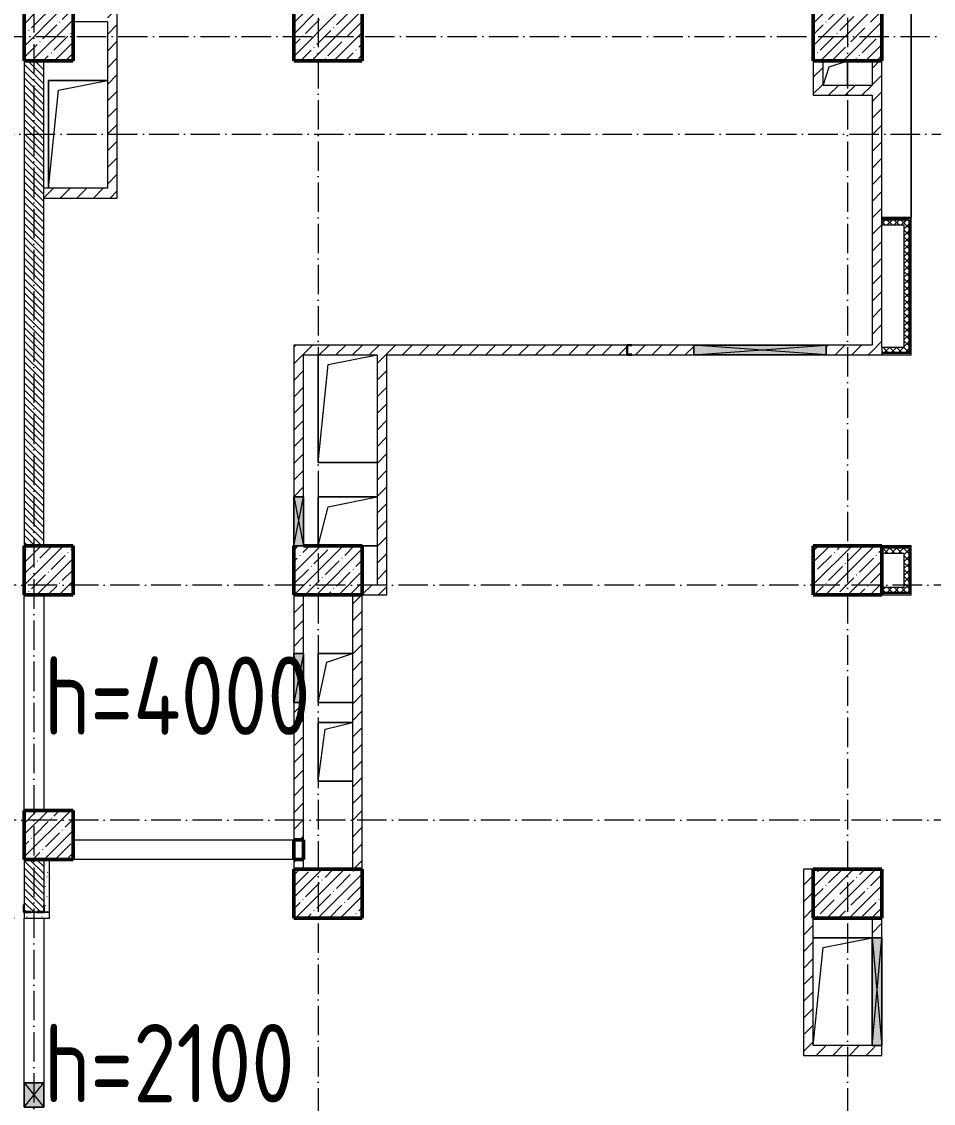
# Model space of a CAD drawing. Header units: millimetres. Extents: x 2294 to 908349, y -83289 to 219220.
# Drawn here: x 82288 to 91588, y 70716 to 81756 of the extents above; entities that cross this region are included whole.
import ezdxf

# ---------------------------------------------------------------- set-up
doc = ezdxf.new("R2010")
doc.units = ezdxf.units.MM
doc.linetypes.add('50_200_ШТРИХ_1Т_ш5_п1_п1_', pattern=[700, 500, -100, 0, -100])
for name, color, linetype, lineweight in [('A-DETL-GENF-OTLN', 7, 'Continuous', 9), ('A-FLOR-____-OTLN', 7, 'Continuous', 9), ('A-GENM-____-MCUT', 7, 'Continuous', 25), ('A-GENM-____-OTLN', 7, 'Continuous', 9), ('A-GENM-____-OTLN-1', 7, 'Continuous', 25), ('A-GLAZ-____-OTLN', 7, 'Continuous', 9), ('A-WALL-____-MCUT', 7, 'Continuous', 13), ('A-WALL-____-MCUT-1', 7, 'Continuous', 9), ('A-WALL-____-PATT-1', 7, 'Continuous', 9), ('A-WALL-FNSH-MCUT-1', 7, 'Continuous', 9), ('I-WALL-____-OTLN', 7, 'Continuous', 9), ('S-COLS-____-MCUT', 7, 'Continuous', 50), ('S-COLS-____-OTLN', 7, 'Continuous', 9), ('S-GRID-____-OTLN-1', 7, '50_200_ШТРИХ_1Т_ш5_п1_п1_', 9)]:
    doc.layers.add(name, color=color, linetype=linetype, lineweight=lineweight)
doc.layers.add('A-WALL-____-PATT-2', color=7, linetype='Continuous', lineweight=9, true_color=0x787878)
doc.layers.add('A-WALL-____-PATT-3', color=9, linetype='Continuous', lineweight=9, true_color=0x808080)
doc.styles.get("Standard").update_dxf_attribs({"font": 'arial.ttf'})
doc.styles.add('СПДС', font='isocpeur.ttf', dxfattribs={"width": 0.9})
doc.dimstyles.new('Размера А3', dxfattribs={"dimtxt": 800, "dimasz": 450, "dimexe": 350, "dimexo": 100, "dimgap": 200, "dimtad": 1, "dimdec": 0, "dimrnd": 10, "dimzin": 0, "dimdsep": 46, "dimtxsty": 'СПДС', "dimblk": 'ARROWHEAD_6', "dimcen": 1, "dimclrd": 5, "dimclre": 5, "dimclrt": 5, "dimazin": 0, "dimtfac": 1, "dimtdec": 0, "dimtmove": 2, "dimatfit": 3, "dimfxl": 1, "dimtolj": 1, "dimtzin": 0, "dimarcsym": 0})
pattern_1 = [(45, (7562.79, 6025.28), (-84.85281, 84.85281), [])]
pattern_2 = [(135, (7562.787, 6025.276), (-35.35534, -35.35534), [])]
pattern_3 = [(45, (7562.787, 6025.276), (-35.35534, 35.35534), []), (135, (7562.787, 6025.276), (-35.35534, -35.35534), [])]
pattern_4 = [(0, (7562.787, 6025.276), (203.2, 50.8), [3.353, -149.047, 3.353, -149.047, -812.8]), (0, (7562.787, 6025.276), (203.2, 50.8), [-304.8, 3.353, -301.447, 3.353, -149.047, -355.6]), (0, (7562.787, 6025.276), (203.2, 50.8), [-762, 3.353, -98.247, 3.353, -250.647]), (120, (7638.987, 6050.676), (-145.59409, 150.576362), [3.353, -149.047, 3.353, -149.047, -812.8]), (120, (7638.987, 6050.676), (-145.59409, 150.576362), [-304.8, 3.353, -301.447, 3.353, -149.047, -355.6]), (120, (7638.987, 6050.676), (-145.59409, 150.576362), [-762, 3.353, -98.247, 3.353, -250.647]), (240, (7664.387, 6152.276), (-57.60591, -201.376362), [3.353, -149.047, 3.353, -149.047, -812.8]), (240, (7664.387, 6152.276), (-57.60591, -201.376362), [-304.8, 3.353, -301.447, 3.353, -149.047, -355.6]), (240, (7664.387, 6152.276), (-57.60591, -201.376362), [-762, 3.353, -98.247, 3.353, -250.647])]

# ---------------------------------------------------------------- blocks, each defined once
blk = doc.blocks.new('BSC_Колонна _Прямоугольная - 500х500-V93-АР1_План отверстий 2 этажа в осях 1-64_Ю-ЯЯ')
at = {"layer": 'S-COLS-____-OTLN'}
h = blk.add_hatch(dxfattribs=at)
h.set_pattern_fill('FP_106', color=256, style=0, pattern_type=2)
h.set_pattern_definition([(45, (-75000, -75581.04), (-114.04925, 114.04925), []), (45, (-74885.95, -75581.04), (-114.04925, 114.04925), [201.613, -40.323, 3.353, -36.97])])
h.paths.add_polyline_path([(-250, -250), (250, -250), (250, 250), (-250, 250)], flags=0)
at = {"layer": 'S-COLS-____-MCUT'}
for p, q in [((250, 250), (-250, 250)), ((-250, 250), (-250, -250)), ((250, -250), (250, 250)), ((-250, -250), (250, -250))]:
    blk.add_line(p, q, dxfattribs=at)
blk = doc.blocks.new('BSC_Колонна _Прямоугольная - 500х500-V94-АР1_План отверстий 2 этажа в осях 1-64_Ю-ЯЯ')
at = {"layer": 'S-COLS-____-OTLN'}
h = blk.add_hatch(dxfattribs=at)
h.set_pattern_fill('FP_107', color=256, style=0, pattern_type=2)
h.set_pattern_definition([(45, (-75000, -70131.04), (-114.04925, 114.04925), []), (45, (-74885.95, -70131.04), (-114.04925, 114.04925), [201.613, -40.323, 3.353, -36.97])])
h.paths.add_polyline_path([(-250, -250), (250, -250), (250, 250), (-250, 250), (-250, 9)], flags=0)
at = {"layer": 'S-COLS-____-MCUT'}
for p, q in [((250, 250), (-250, 250)), ((-250, 250), (-250, -250)), ((250, -250), (250, 250)), ((-250, -250), (250, -250))]:
    blk.add_line(p, q, dxfattribs=at)
blk = doc.blocks.new('BSC_Колонна _Прямоугольная - 500х700-V129-АР1_План отверстий 2 этажа в осях 1-64_Ю-ЯЯ')
at = {"layer": 'S-COLS-____-OTLN'}
h = blk.add_hatch(dxfattribs=at)
h.set_pattern_fill('FP_142', color=256, style=0, pattern_type=2)
h.set_pattern_definition([(315, (-66831.04, 77850), (114.04925, 114.04925), []), (315, (-66831.04, 77735.95), (114.04925, 114.04925), [201.613, -40.323, 3.353, -36.97])])
h.paths.add_polyline_path([(-250, -350), (250, -350), (250, 350), (-250, 350), (-250, 95)], flags=0)
at = {"layer": 'S-COLS-____-MCUT'}
for p, q in [((250, 350), (-250, 350)), ((-250, 350), (-250, -350)), ((250, -350), (250, 350)), ((-250, -350), (250, -350))]:
    blk.add_line(p, q, dxfattribs=at)
blk = doc.blocks.new('BSC_Колонна _Прямоугольная - 500х700-V130-АР1_План отверстий 2 этажа в осях 1-64_Ю-ЯЯ')
at = {"layer": 'S-COLS-____-OTLN'}
h = blk.add_hatch(dxfattribs=at)
h.set_pattern_fill('FP_143', color=256, style=0, pattern_type=2)
h.set_pattern_definition([(315, (-66831.04, 83150), (114.04925, 114.04925), []), (315, (-66831.04, 83035.95), (114.04925, 114.04925), [201.613, -40.323, 3.353, -36.97])])
h.paths.add_polyline_path([(-250, -350), (250, -350), (250, 350), (-250, 350)], flags=0)
at = {"layer": 'S-COLS-____-MCUT'}
for p, q in [((250, 350), (-250, 350)), ((-250, 350), (-250, -350)), ((250, -350), (250, 350)), ((-250, -350), (250, -350))]:
    blk.add_line(p, q, dxfattribs=at)
blk = doc.blocks.new('BSC_Колонна _Прямоугольная - 500х700-V132-АР1_План отверстий 2 этажа в осях 1-64_Ю-ЯЯ')
at = {"layer": 'S-COLS-____-OTLN'}
h = blk.add_hatch(dxfattribs=at)
h.set_pattern_fill('FP_145', color=256, style=0, pattern_type=2)
h.set_pattern_definition([(315, (-70131.04, 77850), (114.04925, 114.04925), []), (315, (-70131.04, 77735.95), (114.04925, 114.04925), [201.613, -40.323, 3.353, -36.97])])
h.paths.add_polyline_path([(-250, 350), (-250, -350), (250, -350), (250, 350), (9, 350)], flags=0)
at = {"layer": 'S-COLS-____-MCUT'}
for p, q in [((250, 350), (-250, 350)), ((-250, 350), (-250, -350)), ((250, -350), (250, 250)), ((-250, -350), (250, -350))]:
    blk.add_line(p, q, dxfattribs=at)
blk = doc.blocks.new('BSC_Колонна _Прямоугольная - 500х700-V133-АР1_План отверстий 2 этажа в осях 1-64_Ю-ЯЯ')
at = {"layer": 'S-COLS-____-OTLN'}
h = blk.add_hatch(dxfattribs=at)
h.set_pattern_fill('FP_146', color=256, style=0, pattern_type=2)
h.set_pattern_definition([(315, (-70131.04, 83150), (114.04925, 114.04925), []), (315, (-70131.04, 83035.95), (114.04925, 114.04925), [201.613, -40.323, 3.353, -36.97])])
h.paths.add_polyline_path([(-250, 350), (-250, -350), (250, -350), (250, 350), (9, 350)], flags=0)
at = {"layer": 'S-COLS-____-MCUT'}
for p, q in [((250, 350), (-250, 350)), ((-250, 350), (-250, -350)), ((250, -350), (250, 350)), ((-250, -350), (250, -350))]:
    blk.add_line(p, q, dxfattribs=at)
blk = doc.blocks.new('BSC_Колонна _Прямоугольная - 500х700-V135-АР1_План отверстий 2 этажа в осях 1-64_Ю-ЯЯ')
at = {"layer": 'S-COLS-____-OTLN'}
h = blk.add_hatch(dxfattribs=at)
h.set_pattern_fill('FP_148', color=256, style=0, pattern_type=2)
h.set_pattern_definition([(315, (-75581.04, 77850), (114.04925, 114.04925), []), (315, (-75581.04, 77735.95), (114.04925, 114.04925), [201.613, -40.323, 3.353, -36.97])])
h.paths.add_polyline_path([(-250, 350), (-250, -350), (250, -350), (250, 350)], flags=0)
at = {"layer": 'S-COLS-____-MCUT'}
for p, q in [((250, 350), (-250, 350)), ((-250, 350), (-250, -350)), ((250, -350), (250, 350)), ((-250, -350), (250, -350))]:
    blk.add_line(p, q, dxfattribs=at)
blk = doc.blocks.new('BSC_Колонна _Прямоугольная - 500х700-V136-АР1_План отверстий 2 этажа в осях 1-64_Ю-ЯЯ')
at = {"layer": 'S-COLS-____-OTLN'}
h = blk.add_hatch(dxfattribs=at)
h.set_pattern_fill('FP_149', color=256, style=0, pattern_type=2)
h.set_pattern_definition([(315, (-75581.04, 83150), (114.04925, 114.04925), []), (315, (-75581.04, 83035.95), (114.04925, 114.04925), [201.613, -40.323, 3.353, -36.97])])
h.paths.add_polyline_path([(-250, 350), (-250, -350), (250, -350), (250, 350)], flags=0)
at = {"layer": 'S-COLS-____-MCUT'}
for p, q in [((250, 350), (-250, 350)), ((-250, 350), (-250, -350)), ((250, -350), (250, 350)), ((-250, -350), (250, -350))]:
    blk.add_line(p, q, dxfattribs=at)
blk = doc.blocks.new('BSC_Колонна _Прямоугольная - 500х500-V144-АР1_План отверстий 2 этажа в осях 1-64_Ю-ЯЯ')
at = {"layer": 'S-COLS-____-OTLN'}
h = blk.add_hatch(dxfattribs=at)
h.set_pattern_fill('FP_157', color=256, style=0, pattern_type=2)
h.set_pattern_definition([(45, (-75000, -67431.04), (-114.04925, 114.04925), []), (45, (-74885.95, -67431.04), (-114.04925, 114.04925), [201.613, -40.323, 3.353, -36.97])])
h.paths.add_polyline_path([(-250, -250), (250, -250), (250, 250), (-250, 250)], flags=0)
at = {"layer": 'S-COLS-____-MCUT'}
for p, q in [((250, 250), (-250, 250)), ((-250, 250), (-250, -250)), ((250, -250), (250, 250)), ((-250, -250), (250, -250))]:
    blk.add_line(p, q, dxfattribs=at)
blk = doc.blocks.new('154_Фахверк_СКБ_Швеллер - Тип_100_3960-28318856-АР1_План отверстий 2 этажа в осях 1-64_Ю-ЯЯ')
at = {"layer": 'A-GENM-____-MCUT'}
for p, q in [((175, 50), (125, 50)), ((125, 50), (125, -50)), ((128, 47), (175, 47)), ((128, -47), (128, 47)), ((175, 47), (175, 50)), ((125, -50), (175, -50)), ((175, -47), (128, -47)), ((175, -50), (175, -47))]:
    blk.add_line(p, q, dxfattribs=at)
blk = doc.blocks.new('Фахверк_СКБ_Уголок - 200_3550-28267367-АР1_План отверстий 2 этажа в осях 1-64_Ю-ЯЯ')
at = {"layer": 'A-GENM-____-MCUT'}
for p, q in [((200, 156), (125, 156)), ((125, 156), (125, 81)), ((131, 81), (131, 150)), ((131, 150), (200, 150)), ((200, 150), (200, 156)), ((125, 81), (131, 81)), ((131, 19), (125, 19)), ((125, 19), (125, -56)), ((131, -50), (131, 19)), ((125, -56), (200, -56)), ((200, -50), (131, -50)), ((200, -56), (200, -50))]:
    blk.add_line(p, q, dxfattribs=at)
blk = doc.blocks.new('AR_Отверстие прямоугольное _в плите_ - AR_Отверстие прямоугольное _в плите_-30552653-АР1_План отверстий 2 этажа в осях 1-64_Ю-ЯЯ')
at = {"layer": 'A-GENM-____-OTLN'}
for p, q in [((300, 250), (-300, 250)), ((-300, 250), (-300, -250)), ((-200, 150), (300, 250)), ((-300, -250), (-200, 150)), ((150, -250), (300, -250))]:
    blk.add_line(p, q, dxfattribs=at)
blk = doc.blocks.new('AR_Отверстие прямоугольное _в плите_ - AR_Отверстие прямоугольное _в плите_-30552540-АР1_План отверстий 2 этажа в осях 1-64_Ю-ЯЯ')
at = {"layer": 'A-GENM-____-OTLN'}
for p, q in [((175, 250), (-175, 250)), ((-175, 250), (-175, -250)), ((-87, 163), (175, 250)), ((-175, -250), (-87, 163)), ((-175, -250), (175, -250))]:
    blk.add_line(p, q, dxfattribs=at)
blk = doc.blocks.new('AR_Отверстие прямоугольное _в плите_ - AR_Отверстие прямоугольное _в плите_-30552533-АР1_План отверстий 2 этажа в осях 1-64_Ю-ЯЯ')
at = {"layer": 'A-GENM-____-OTLN'}
for p, q in [((175, 300), (-175, 300)), ((-175, 300), (-175, -300)), ((-175, -300), (-105, 230)), ((-105, 230), (175, 300)), ((-175, -300), (175, -300))]:
    blk.add_line(p, q, dxfattribs=at)
blk = doc.blocks.new('AR_Отверстие прямоугольное _в плите_ - AR_Отверстие прямоугольное _в плите_-30552713-АР1_План отверстий 2 этажа в осях 1-64_Ю-ЯЯ')
at = {"layer": 'A-GENM-____-OTLN'}
for p, q in [((300, 550), (-300, 550)), ((-300, -550), (-200, 450)), ((-200, 450), (300, 550))]:
    blk.add_line(p, q, dxfattribs=at)
blk = doc.blocks.new('AR_Отверстие прямоугольное _в плите_ - AR_Отверстие прямоугольное _в плите_-V181-АР1_План отверстий 2 этажа в осях 1-64_Ю-ЯЯ')
at = {"layer": 'A-GENM-____-OTLN'}
for p, q in [((-300, 550), (-300, -550)), ((-300, -550), (-200, 450)), ((-200, 450), (300, 550)), ((-300, -550), (300, -550))]:
    blk.add_line(p, q, dxfattribs=at)
blk = doc.blocks.new('AR_Отверстие прямоугольное _в плите_ - AR_Отверстие прямоугольное _в плите_-V182-АР1_План отверстий 2 этажа в осях 1-64_Ю-ЯЯ')
at = {"layer": 'A-GENM-____-OTLN'}
for p, q in [((-63, 63), (125, 125)), ((125, -125), (125, 125)), ((-125, -125), (-63, 63))]:
    blk.add_line(p, q, dxfattribs=at)
blk = doc.blocks.new('AR_Отверстие прямоугольное _в плите_ - AR_Отверстие прямоугольное _в плите_-V198-АР1_План отверстий 2 этажа в осях 1-64_Ю-ЯЯ')
at = {"layer": 'A-GENM-____-OTLN'}
for p, q in [((300, 550), (-300, 550)), ((-300, 550), (-300, -550)), ((-300, -550), (-200, 450)), ((-200, 450), (300, 550))]:
    blk.add_line(p, q, dxfattribs=at)
blk = doc.blocks.new('BSC_Колонна _Прямоугольная1 - 200х100 _металл_-35191705-АР1_План отверстий 2 этажа в осях 1-64_Ю-ЯЯ')
at = {"layer": 'S-COLS-____-MCUT'}
for p, q in [((100, 50), (-100, 50)), ((-100, 50), (-100, -50)), ((100, -50), (100, 50)), ((-100, -50), (100, -50))]:
    blk.add_line(p, q, dxfattribs=at)
blk = doc.blocks.new('AR_Отверстие прямоугольное _в стене__БезПР - AR_Отверстие прямоугольное _в стене__БезПР-36392898-АР1_План отверстий 2 этажа в осях 1-64_Ю-ЯЯ')
at = {"layer": 'A-GLAZ-____-OTLN'}
blk.add_hatch(color=256, dxfattribs=at).paths.add_polyline_path([(125, 100), (-125, 100), (-125, -100), (125, -100)], flags=0)
at = {"layer": 'A-DETL-GENF-OTLN'}
for p, q in [((-125, -100), (-125, 100)), ((-125, 100), (125, 100)), ((125, 100), (-125, -100)), ((-125, 100), (125, -100)), ((125, 100), (-125, 100)), ((-125, 100), (-125, -100)), ((125, 100), (125, -100)), ((125, -100), (125, 100)), ((125, -100), (-125, -100)), ((-125, -100), (125, -100))]:
    blk.add_line(p, q, dxfattribs=at)
blk = doc.blocks.new('AR_Отверстие прямоугольное _в стене__БезПР - AR_Отверстие прямоугольное _в стене__БезПР-36788999-АР1_План отверстий 2 этажа в осях 1-64_Ю-ЯЯ')
at = {"layer": 'A-GLAZ-____-OTLN'}
blk.add_hatch(color=256, dxfattribs=at).paths.add_polyline_path([(-550, -50), (550, -50), (550, 50), (-550, 50)], flags=0)
at = {"layer": 'A-DETL-GENF-OTLN'}
for p, q in [((-550, -50), (-550, 50)), ((-550, 50), (550, 50)), ((550, 50), (-550, -50)), ((-550, 50), (550, -50)), ((550, 50), (-550, 50)), ((-550, 50), (-550, -50)), ((550, 50), (550, -50)), ((550, -50), (550, 50)), ((550, -50), (-550, -50)), ((-550, -50), (550, -50))]:
    blk.add_line(p, q, dxfattribs=at)
at = {"layer": 'A-GLAZ-____-OTLN'}
blk.add_line((550, 50), (-550, 50), dxfattribs=at)
blk = doc.blocks.new('AR_Отверстие прямоугольное _в стене__БезПР - AR_Отверстие прямоугольное _в стене__БезПР-36789012-АР1_План отверстий 2 этажа в осях 1-64_Ю-ЯЯ')
at = {"layer": 'A-GLAZ-____-OTLN'}
blk.add_hatch(color=256, dxfattribs=at).paths.add_polyline_path([(675, 50), (-675, 50), (-675, -50), (675, -50)], flags=0)
at = {"layer": 'A-DETL-GENF-OTLN'}
for p, q in [((-675, -50), (-675, 50)), ((-675, 50), (675, 50)), ((675, 50), (-675, -50)), ((-675, 50), (675, -50)), ((675, 50), (-675, 50)), ((-675, 50), (-675, -50)), ((675, 50), (675, -50)), ((675, -50), (675, 50)), ((675, -50), (-675, -50)), ((-675, -50), (675, -50))]:
    blk.add_line(p, q, dxfattribs=at)
at = {"layer": 'A-GLAZ-____-OTLN'}
blk.add_line((675, 50), (-675, 50), dxfattribs=at)
blk = doc.blocks.new('AR_Отверстие прямоугольное _в стене__БезПР - AR_Отверстие прямоугольное _в стене__БезПР-36427725-АР1_План отверстий 2 этажа в осях 1-64_Ю-ЯЯ')
at = {"layer": 'A-GLAZ-____-OTLN'}
blk.add_hatch(color=256, dxfattribs=at).paths.add_polyline_path([(-250, 50), (-250, -50), (250, -50), (250, 50)], flags=0)
at = {"layer": 'A-DETL-GENF-OTLN'}
for p, q in [((-250, -50), (-250, 50)), ((-250, 50), (250, 50)), ((250, 50), (-250, -50)), ((-250, 50), (250, -50)), ((250, 50), (-250, 50)), ((-250, 50), (-250, -50)), ((250, 50), (250, -50)), ((250, -50), (250, 50)), ((250, -50), (-250, -50)), ((-250, -50), (250, -50))]:
    blk.add_line(p, q, dxfattribs=at)
at = {"layer": 'A-GLAZ-____-OTLN'}
blk.add_line((250, 50), (-250, 50), dxfattribs=at)
blk = doc.blocks.new('AR_Отверстие прямоугольное _в стене__БезПР - AR_Отверстие прямоугольное _в стене__БезПР-36788837-АР1_План отверстий 2 этажа в осях 1-64_Ю-ЯЯ')
at = {"layer": 'A-GLAZ-____-OTLN'}
blk.add_hatch(color=256, dxfattribs=at).paths.add_polyline_path([(250, -50), (250, 50), (-250, 50), (-250, -50)], flags=0)
at = {"layer": 'A-DETL-GENF-OTLN'}
for p, q in [((-250, -50), (-250, 50)), ((-250, 50), (250, 50)), ((250, 50), (-250, -50)), ((-250, 50), (250, -50)), ((250, 50), (-250, 50)), ((-250, 50), (-250, -50)), ((250, 50), (250, -50)), ((250, -50), (250, 50)), ((250, -50), (-250, -50)), ((-250, -50), (250, -50))]:
    blk.add_line(p, q, dxfattribs=at)
at = {"layer": 'A-GLAZ-____-OTLN'}
blk.add_line((250, 50), (-250, 50), dxfattribs=at)
blk = doc.blocks.new('2floor')
at = {"layer": 'A-WALL-____-PATT-1'}
h = blk.add_hatch(dxfattribs=at)
h.set_pattern_fill('FP_4', color=256, style=0, pattern_type=2)
h.set_pattern_definition(pattern_1)
h.paths.add_polyline_path([(83163, 79956), (83263, 79956), (83263, 81856), (83163, 81856), (83163, 80056)], flags=0)
h = blk.add_hatch(dxfattribs=at)
h.set_pattern_fill('FP_6', color=256, style=0, pattern_type=2)
h.set_pattern_definition(pattern_2)
h.paths.add_polyline_path([(82513, 76406), (82513, 81356), (82313, 81356), (82313, 76406)], flags=0)
h = blk.add_hatch(dxfattribs=at)
h.set_pattern_fill('FP_4', color=256, style=0, pattern_type=2)
h.set_pattern_definition(pattern_1)
h.paths.add_polyline_path([(90463, 81106), (90463, 81356), (90363, 81356), (90363, 81106)], flags=0)
h = blk.add_hatch(dxfattribs=at)
h.set_pattern_fill('FP_4', color=256, style=0, pattern_type=2)
h.set_pattern_definition(pattern_1)
h.paths.add_polyline_path([(90963, 78356), (91063, 78356), (91063, 81356), (90963, 81356), (90963, 78456)], flags=0)
h = blk.add_hatch(dxfattribs=at)
h.set_pattern_fill('FP_4', color=256, style=0, pattern_type=2)
h.set_pattern_definition(pattern_1)
h.paths.add_polyline_path([(90963, 81006), (90963, 81106), (90363, 81106), (90363, 81006), (90620, 81006)], flags=0)
h = blk.add_hatch(dxfattribs=at)
h.set_pattern_fill('FP_4', color=256, style=0, pattern_type=2)
h.set_pattern_definition(pattern_1)
h.paths.add_polyline_path([(83163, 79956), (83163, 80056), (82513, 80056), (82513, 79956)], flags=0)
h = blk.add_hatch(dxfattribs=at)
h.set_pattern_fill('FP_4', color=256, style=0, pattern_type=2)
h.set_pattern_definition(pattern_1)
h.paths.add_polyline_path([(90963, 78356), (90963, 78456), (90493, 78456), (90493, 78356), (90620, 78356)], flags=0)
h.paths.add_polyline_path([(85063, 78356), (88463, 78356), (88463, 78456), (85063, 78456)], flags=0)
h.paths.add_polyline_path([(89143, 78356), (89143, 78456), (88513, 78456), (88513, 78453), (88466, 78453), (88466, 78359), (88513, 78359), (88513, 78356), (88853, 78356)], flags=0)
h = blk.add_hatch(dxfattribs=at)
h.set_pattern_fill('FP_4', color=256, style=0, pattern_type=2)
h.set_pattern_definition(pattern_1)
h.paths.add_polyline_path([(85063, 76906), (85163, 76906), (85163, 78356), (85063, 78356)], flags=0)
h = blk.add_hatch(dxfattribs=at)
h.set_pattern_fill('FP_4', color=256, style=0, pattern_type=2)
h.set_pattern_definition(pattern_1)
h.paths.add_polyline_path([(86013, 75906), (86013, 78356), (85913, 78356), (85913, 75906)], flags=0)
h = blk.add_hatch(dxfattribs=at)
h.set_pattern_fill('FP_4', color=256, style=0, pattern_type=2)
h.set_pattern_definition(pattern_1)
h.paths.add_polyline_path([(85913, 75906), (85913, 76006), (85763, 76006), (85763, 75906)], flags=0)
h = blk.add_hatch(dxfattribs=at)
h.set_pattern_fill('FP_4', color=256, style=0, pattern_type=2)
h.set_pattern_definition(pattern_1)
h.paths.add_polyline_path([(85063, 73106), (85163, 73106), (85163, 73206), (85063, 73206)], flags=0)
h.paths.add_polyline_path([(85163, 73406), (85163, 74806), (85063, 74806), (85063, 73406)], flags=0)
h.paths.add_polyline_path([(85063, 75306), (85163, 75306), (85163, 75906), (85063, 75906)], flags=0)
h = blk.add_hatch(dxfattribs=at)
h.set_pattern_fill('FP_4', color=256, style=0, pattern_type=2)
h.set_pattern_definition(pattern_1)
h.paths.add_polyline_path([(85763, 73106), (85763, 75906), (85663, 75906), (85663, 73106)], flags=0)
h = blk.add_hatch(dxfattribs=at)
h.set_pattern_fill('FP_6', color=256, style=0, pattern_type=2)
h.set_pattern_definition(pattern_2)
h.paths.add_polyline_path([(82513, 69206), (82513, 70440), (82444, 70440), (82444, 70446), (82382, 70446), (82382, 70440), (82313, 70440), (82313, 69206)], flags=0)
h.paths.add_polyline_path([(82444, 72666), (82444, 72672), (82513, 72672), (82513, 73206), (82313, 73206), (82313, 72672), (82382, 72672), (82382, 72666)], flags=0)
h = blk.add_hatch(dxfattribs=at)
h.set_pattern_fill('FP_4', color=256, style=0, pattern_type=2)
h.set_pattern_definition(pattern_1)
h.paths.add_polyline_path([(90363, 71206), (90363, 73106), (90263, 73106), (90263, 71206)], flags=0)
h = blk.add_hatch(dxfattribs=at)
h.set_pattern_fill('FP_4', color=256, style=0, pattern_type=2)
h.set_pattern_definition(pattern_1)
h.paths.add_polyline_path([(91063, 71206), (91063, 71306), (90963, 71306), (90963, 71206)], flags=0)
h.paths.add_polyline_path([(90963, 72406), (91063, 72406), (91063, 72606), (90963, 72606)], flags=0)
h = blk.add_hatch(dxfattribs=at)
h.set_pattern_fill('FP_4', color=256, style=0, pattern_type=2)
h.set_pattern_definition(pattern_1)
h.paths.add_polyline_path([(90963, 71206), (90963, 71306), (90363, 71306), (90363, 71206)], flags=0)
at = {"layer": 'A-WALL-____-PATT-2'}
h = blk.add_hatch(dxfattribs=at)
h.set_pattern_fill('FP_165', color=256, style=0, pattern_type=2)
h.set_pattern_definition(pattern_4)
h.paths.add_polyline_path([(82519, 70306), (82573, 70306), (82573, 70446), (82519, 70446), (82519, 70371), (82513, 70371), (82513, 70306)], flags=0)
h.paths.add_polyline_path([(82519, 72666), (82573, 72666), (82573, 73206), (82513, 73206), (82513, 72741), (82519, 72741), (82519, 72672)], flags=0)
h = blk.add_hatch(dxfattribs=at)
h.set_pattern_fill('FP_165', color=256, style=0, pattern_type=2)
h.set_pattern_definition(pattern_4)
h.paths.add_polyline_path([(82519, 72606), (82573, 72606), (82573, 72666), (82313, 72666), (82313, 72606), (82513, 72606)], flags=0)
at = {"layer": 'A-WALL-____-PATT-3'}
h = blk.add_hatch(dxfattribs=at)
h.set_pattern_fill('FP_7', color=256, style=0, pattern_type=2)
h.set_pattern_definition(pattern_3)
h.paths.add_polyline_path([(91338, 78431), (91338, 79731), (91288, 79731), (91288, 78431)], flags=0)
h.paths.add_polyline_path([(91288, 82731), (91338, 82731), (91338, 84081), (91288, 84081), (91288, 82781)], flags=0)
h.paths.add_polyline_path([(91338, 87081), (91338, 88431), (91288, 88431), (91288, 87081)], flags=0)
h = blk.add_hatch(dxfattribs=at)
h.set_pattern_fill('FP_7', color=256, style=0, pattern_type=2)
h.set_pattern_definition(pattern_3)
h.paths.add_polyline_path([(91288, 79681), (91288, 79731), (91063, 79731), (91063, 79681)], flags=0)
h = blk.add_hatch(dxfattribs=at)
h.set_pattern_fill('FP_7', color=256, style=0, pattern_type=2)
h.set_pattern_definition(pattern_3)
h.paths.add_polyline_path([(91338, 78381), (91338, 78431), (91063, 78431), (91063, 78381)], flags=0)
h = blk.add_hatch(dxfattribs=at)
h.set_pattern_fill('FP_7', color=256, style=0, pattern_type=2)
h.set_pattern_definition(pattern_3)
h.paths.add_polyline_path([(91288, 76331), (91288, 76381), (91063, 76381), (91063, 76331)], flags=0)
h = blk.add_hatch(dxfattribs=at)
h.set_pattern_fill('FP_7', color=256, style=0, pattern_type=2)
h.set_pattern_definition(pattern_3)
h.paths.add_polyline_path([(91288, 75981), (91338, 75981), (91338, 76381), (91288, 76381), (91288, 76165)], flags=0)
h = blk.add_hatch(dxfattribs=at)
h.set_pattern_fill('FP_7', color=256, style=0, pattern_type=2)
h.set_pattern_definition(pattern_3)
h.paths.add_polyline_path([(91338, 75931), (91338, 75981), (91063, 75981), (91063, 75931)], flags=0)
at = {"layer": 'A-FLOR-____-OTLN'}
for p, q in [((91362, 79756), (91362, 82706)), ((90713, 81356), (90713, 81106)), ((82563, 81156), (83163, 81156)), ((82563, 80056), (82563, 81156)), ((85313, 77256), (85313, 78356)), ((85913, 77256), (85313, 77256)), ((85313, 76906), (85913, 76906)), ((85313, 76406), (85313, 76906)), ((85913, 76406), (85763, 76406)), ((85313, 75306), (85663, 75306)), ((85313, 74806), (85313, 75306)), ((85663, 74806), (85313, 74806)), ((85313, 74604), (85663, 74604)), ((85313, 74004), (85313, 74604)), ((85663, 74004), (85313, 74004)), ((90363, 72406), (90963, 72406))]:
    blk.add_line(p, q, dxfattribs=at)
at = {"layer": 'A-WALL-____-MCUT'}
for p, q in [((82313, 81356), (82313, 76406)), ((82513, 76406), (82513, 81356)), ((91063, 79731), (91063, 79681)), ((91338, 79731), (91063, 79731)), ((91338, 79731), (91338, 78381)), ((91063, 79681), (91288, 79681)), ((91288, 79681), (91288, 78431)), ((91288, 78431), (91063, 78431)), ((91063, 78431), (91063, 78381)), ((91338, 78381), (91063, 78381)), ((91338, 76381), (91063, 76381)), ((91063, 76331), (91288, 76331)), ((91288, 76331), (91288, 75981)), ((91338, 76381), (91338, 75931)), ((91288, 75981), (91063, 75981)), ((91338, 75931), (91063, 75931)), ((82313, 73206), (82313, 72741)), ((82513, 73206), (82513, 73206)), ((82513, 73206), (82513, 72741)), ((82382, 72666), (82444, 72666))]:
    blk.add_line(p, q, dxfattribs=at)
at = {"layer": 'A-WALL-____-MCUT-1'}
for p, q in [((91350, 79744), (91063, 79744)), ((91350, 79744), (91350, 78369)), ((91350, 78369), (91063, 78369)), ((91350, 76394), (91063, 76394)), ((91350, 76394), (91350, 75919)), ((91350, 75919), (91063, 75919))]:
    blk.add_line(p, q, dxfattribs=at)
at = {"layer": 'A-WALL-FNSH-MCUT-1'}
for p, q in [((83263, 79956), (83263, 81856)), ((82813, 81756), (83163, 81756)), ((83163, 81756), (83163, 80056)), ((90363, 81356), (90363, 81006)), ((90463, 81106), (90463, 81356)), ((90963, 81356), (90963, 81106)), ((91063, 78431), (91063, 81356)), ((90963, 81106), (90463, 81106)), ((90363, 81006), (90963, 81006)), ((90963, 81006), (90963, 78456)), ((83163, 80056), (82513, 80056)), ((82513, 79956), (83263, 79956)), ((91363, 79756), (91063, 79756)), ((91363, 78356), (91363, 79756)), ((88463, 78456), (85063, 78456)), ((85063, 78456), (85063, 76906)), ((89143, 78456), (88513, 78456)), ((90963, 78456), (90493, 78456)), ((85163, 78356), (85913, 78356)), ((85163, 76906), (85163, 78356)), ((85913, 78356), (85913, 76006)), ((86013, 75906), (86013, 78356)), ((86013, 78356), (88463, 78356)), ((88513, 78356), (89143, 78356)), ((90493, 78356), (91363, 78356)), ((91063, 78381), (91063, 78356)), ((91363, 76406), (91063, 76406)), ((91363, 75906), (91363, 76406)), ((85913, 76006), (85763, 76006)), ((85063, 75906), (85063, 75306)), ((85163, 75306), (85163, 75906)), ((85663, 75906), (85663, 73106)), ((85763, 75906), (86013, 75906)), ((85763, 73106), (85763, 75906)), ((91063, 75906), (91363, 75906)), ((85063, 74806), (85063, 73406)), ((85163, 73406), (85163, 74806)), ((82573, 72666), (82573, 73206)), ((85063, 73206), (85063, 73106)), ((85163, 73106), (85163, 73206)), ((90363, 73106), (90263, 73106)), ((90263, 73106), (90263, 71206)), ((82313, 72666), (82313, 72606)), ((82444, 72666), (82382, 72666)), ((82519, 72666), (82573, 72666)), ((82573, 72666), (82519, 72666)), ((82573, 72606), (82573, 72666)), ((82313, 72606), (82573, 72606)), ((90363, 71306), (90363, 72606)), ((90963, 72606), (90963, 72406)), ((91063, 72406), (91063, 72606)), ((90963, 71306), (90363, 71306)), ((91063, 71206), (91063, 71306)), ((90263, 71206), (91063, 71206))]:
    blk.add_line(p, q, dxfattribs=at)
at = {"layer": 'I-WALL-____-OTLN'}
for p, q in [((91363, 82706), (91363, 79756)), ((82313, 73706), (82313, 75906)), ((82513, 75906), (82513, 73706)), ((82813, 73406), (85063, 73406)), ((85063, 73206), (82813, 73206)), ((82313, 70926), (82313, 72606)), ((82513, 72606), (82513, 70926))]:
    blk.add_line(p, q, dxfattribs=at)
at = {"layer": 'A-GENM-____-OTLN'}
for name, p in [('AR_Отверстие прямоугольное _в плите_ - AR_Отверстие прямоугольное _в плите_-V182-АР1_План отверстий 2 этажа в осях 1-64_Ю-ЯЯ', (90588, 81231)), ('AR_Отверстие прямоугольное _в плите_ - AR_Отверстие прямоугольное _в плите_-V198-АР1_План отверстий 2 этажа в осях 1-64_Ю-ЯЯ', (82863, 80606)), ('AR_Отверстие прямоугольное _в плите_ - AR_Отверстие прямоугольное _в плите_-V181-АР1_План отверстий 2 этажа в осях 1-64_Ю-ЯЯ', (85613, 77806)), ('AR_Отверстие прямоугольное _в плите_ - AR_Отверстие прямоугольное _в плите_-30552653-АР1_План отверстий 2 этажа в осях 1-64_Ю-ЯЯ', (85613, 76656)), ('AR_Отверстие прямоугольное _в плите_ - AR_Отверстие прямоугольное _в плите_-30552540-АР1_План отверстий 2 этажа в осях 1-64_Ю-ЯЯ', (85488, 75056)), ('AR_Отверстие прямоугольное _в плите_ - AR_Отверстие прямоугольное _в плите_-30552533-АР1_План отверстий 2 этажа в осях 1-64_Ю-ЯЯ', (85488, 74304)), ('AR_Отверстие прямоугольное _в плите_ - AR_Отверстие прямоугольное _в плите_-30552713-АР1_План отверстий 2 этажа в осях 1-64_Ю-ЯЯ', (90663, 71856))]:
    blk.add_blockref(name, p, dxfattribs=at)
at = {"layer": 'A-GENM-____-OTLN-1'}
blk.add_blockref('154_Фахверк_СКБ_Швеллер - Тип_100_3960-28318856-АР1_План отверстий 2 этажа в осях 1-64_Ю-ЯЯ', (88338, 78406), dxfattribs=at)
at = {"layer": 'A-GENM-____-OTLN-1', "rotation": 90}
blk.add_blockref('Фахверк_СКБ_Уголок - 200_3550-28267367-АР1_План отверстий 2 этажа в осях 1-64_Ю-ЯЯ', (82463, 72541), dxfattribs=at)
at = {"layer": 'A-GLAZ-____-OTLN'}
for name, p, rotation in [('AR_Отверстие прямоугольное _в стене__БезПР - AR_Отверстие прямоугольное _в стене__БезПР-36789012-АР1_План отверстий 2 этажа в осях 1-64_Ю-ЯЯ', (89818, 78406), 180), ('AR_Отверстие прямоугольное _в стене__БезПР - AR_Отверстие прямоугольное _в стене__БезПР-36427725-АР1_План отверстий 2 этажа в осях 1-64_Ю-ЯЯ', (85113, 76656), 90.00000000000058), ('AR_Отверстие прямоугольное _в стене__БезПР - AR_Отверстие прямоугольное _в стене__БезПР-36788837-АР1_План отверстий 2 этажа в осях 1-64_Ю-ЯЯ', (85113, 75056), 269.9999999999994), ('AR_Отверстие прямоугольное _в стене__БезПР - AR_Отверстие прямоугольное _в стене__БезПР-36788999-АР1_План отверстий 2 этажа в осях 1-64_Ю-ЯЯ', (91013, 71856), 90), ('AR_Отверстие прямоугольное _в стене__БезПР - AR_Отверстие прямоугольное _в стене__БезПР-36392898-АР1_План отверстий 2 этажа в осях 1-64_Ю-ЯЯ', (82413, 70801), 90)]:
    blk.add_blockref(name, p, dxfattribs=dict(at, rotation=rotation))
at = {"layer": 'S-COLS-____-OTLN'}
for name, p in [('BSC_Колонна _Прямоугольная - 500х500-V93-АР1_План отверстий 2 этажа в осях 1-64_Ю-ЯЯ', (82563, 81606)), ('BSC_Колонна _Прямоугольная - 500х500-V94-АР1_План отверстий 2 этажа в осях 1-64_Ю-ЯЯ', (82563, 76156)), ('BSC_Колонна _Прямоугольная - 500х500-V144-АР1_План отверстий 2 этажа в осях 1-64_Ю-ЯЯ', (82563, 73456))]:
    blk.add_blockref(name, p, dxfattribs=at)
for name, p, rotation in [('BSC_Колонна _Прямоугольная - 500х700-V135-АР1_План отверстий 2 этажа в осях 1-64_Ю-ЯЯ', (85413, 81606), 89.9999999999999), ('BSC_Колонна _Прямоугольная - 500х700-V136-АР1_План отверстий 2 этажа в осях 1-64_Ю-ЯЯ', (90713, 81606), 89.9999999999999), ('BSC_Колонна _Прямоугольная - 500х700-V132-АР1_План отверстий 2 этажа в осях 1-64_Ю-ЯЯ', (85413, 76156), 89.9999999999999), ('BSC_Колонна _Прямоугольная - 500х700-V133-АР1_План отверстий 2 этажа в осях 1-64_Ю-ЯЯ', (90713, 76156), 89.9999999999999), ('BSC_Колонна _Прямоугольная1 - 200х100 _металл_-35191705-АР1_План отверстий 2 этажа в осях 1-64_Ю-ЯЯ', (85113, 73306), 270.0000000000001), ('BSC_Колонна _Прямоугольная - 500х700-V129-АР1_План отверстий 2 этажа в осях 1-64_Ю-ЯЯ', (85413, 72856), 89.9999999999999), ('BSC_Колонна _Прямоугольная - 500х700-V130-АР1_План отверстий 2 этажа в осях 1-64_Ю-ЯЯ', (90713, 72856), 89.9999999999999)]:
    blk.add_blockref(name, p, dxfattribs=dict(at, rotation=rotation))
blk = doc.blocks.new('ARROWHEAD_6')
at = {"color": 0, "linetype": 'Continuous'}
for p, q in [((-0.5, -0.5), (0.5, 0.5)), ((0, 0), (-1, 0))]:
    blk.add_line(p, q, dxfattribs=at)
blk = doc.blocks.new('*D2432')
at = {"color": 5, "lineweight": -2, "transparency": 16777216}
for p, q in [((82213, 72606), (81524, 72606)), ((81874, 70956), (81874, 72156)), ((82163, 70506), (81524, 70506))]:
    blk.add_line(p, q, dxfattribs=at)
at = {"layer": 'Defpoints', "color": 0, "transparency": 16777216}
for p in [(81874, 72606), (82313, 72606), (82263, 70506)]:
    blk.add_point(p, dxfattribs=at)
at = {"color": 5, "lineweight": -2, "transparency": 16777216, "xscale": 450, "yscale": 450, "zscale": 450}
for p, rotation in [((81874, 72606), 90), ((81874, 70506), 270)]:
    blk.add_blockref('ARROWHEAD_6', p, dxfattribs=dict(at, rotation=rotation))
at = {"color": 5, "transparency": 16777216, "insert": (80824, 71556), "char_height": 800, "attachment_point": 5, "rotation": 90, "style": 'СПДС'}
blk.add_mtext('\\A1;2100', dxfattribs=at)
blk = doc.blocks.new('3osi')
at = {"layer": 'S-GRID-____-OTLN-1', "color": 251, "ltscale": 0.6, "true_color": 0x636466}
for p, q in [((243333.5, 96918.1), (243333.5, 46006.3)), ((248733.5, 96918.1), (248733.5, 46006.3)), ((240433.5, 96649.9), (240433.5, 46006.3)), ((214825.5, 81606.3), (269657.9, 81606.3)), ((200021, 80606.3), (269657.9, 80606.3)), ((269657.9, 76006.3), (214825.5, 76006.3)), ((269657.9, 73606.3), (160914.7, 73606.3))]:
    blk.add_line(p, q, dxfattribs=at)

msp = doc.modelspace()

# ---------------------------------------------------------------- block references
for name, p in [('3osi', (-158020.7, 0)), ('2floor', (0, 0))]:
    msp.add_blockref(name, p)

# ---------------------------------------------------------------- texts
at = {"color": 5, "char_height": 800, "attachment_point": 1}
for s, insert in [('{\\fГОСТ тип А|b0|i0|c0|p34;h=4000}', (82512.8, 75277.3)), ('{\\fГОСТ тип А|b0|i0|c0|p34;h=\\fГОСТ тип А|b0|i0|c204|p34;21\\fГОСТ тип А|b0|i0|c0|p34;00}', (82512.8, 71526.3))]:
    msp.add_mtext_dynamic_manual_height_columns(s, width=4795.892, gutter_width=1772.3, heights=[982.9], dxfattribs=dict(at, insert=insert))

# ---------------------------------------------------------------- dimensions: what is measured, and where the dimension line sits
at = {"color": 5}
dim = msp.add_linear_dim(base=(81873.6, 72606.3), p1=(82262.8, 70506.3), p2=(82312.8, 72606.3), angle=90, dimstyle='Размера А3', dxfattribs=at)
dim.commit()
dim.dimension.update_dxf_attribs({"geometry": '*D2432', "text_midpoint": (80823.6, 71556.3)})

doc.saveas('drawing.dxf')
